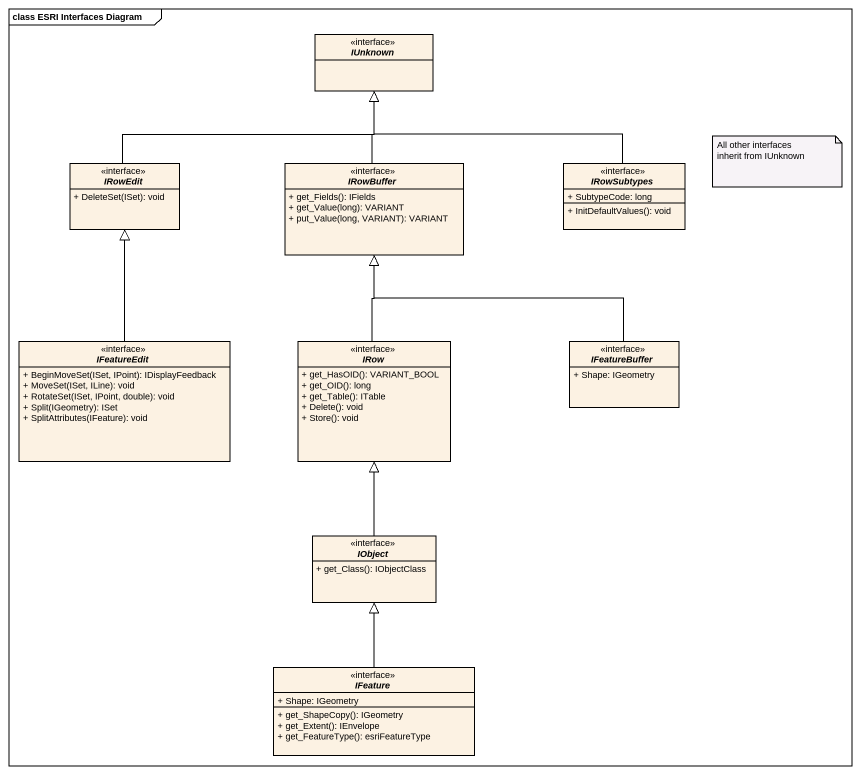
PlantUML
@startuml
mainframe class ESRI Interfaces Diagram
hide circle
hide empty members
skinparam classAttributeIconSize 0
interface IUnknown <<interface>>
interface IRowEdit <<interface>> {
  + DeleteSet(ISet): void
}
interface IRowBuffer <<interface>> {
  + get_Fields(): IFields
  + get_Value(long): VARIANT
  + put_Value(long, VARIANT): VARIANT
}
interface IRowSubtypes <<interface>> {
  + SubtypeCode: long
  + InitDefaultValues(): void
}
interface IFeatureEdit <<interface>> {
  + BeginMoveSet(ISet, IPoint): IDisplayFeedback
  + MoveSet(ISet, ILine): void
  + RotateSet(ISet, IPoint, double): void
  + Split(IGeometry): ISet
  + SplitAttributes(IFeature): void
}
interface IRow <<interface>> {
  + get_HasOID(): VARIANT_BOOL
  + get_OID(): long
  + get_Table(): ITable
  + Delete(): void
  + Store(): void
}
interface IFeatureBuffer <<interface>> {
  + Shape: IGeometry
}
interface IObject <<interface>> {
  + get_Class(): IObjectClass
}
interface IFeature <<interface>> {
  + Shape: IGeometry
  + get_ShapeCopy(): IGeometry
  + get_Extent(): IEnvelope
  + get_FeatureType(): esriFeatureType
}
IRowEdit -right-|> IUnknown
IRowBuffer -up-|> IUnknown
IRowSubtypes -left-|> IUnknown
IFeatureEdit -up-|> IRowEdit
IRow -up-|> IRowBuffer
IFeatureBuffer -up-|> IRowBuffer
IObject -up-|> IRow
IFeature -up-|> IObject
note as N1
  All other interfaces
  inherit from IUnknown
end note
@enduml
